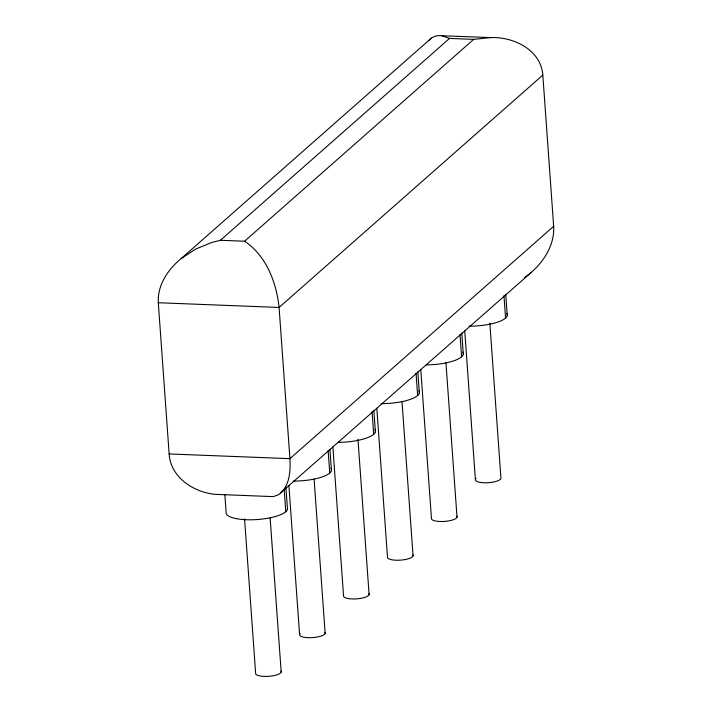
<?xml version="1.0" encoding="UTF-8"?>
<svg xmlns="http://www.w3.org/2000/svg" width="712" height="712" viewBox="0 0 712 712"><rect width="100%" height="100%" fill="white"/><g stroke="black" fill="none" stroke-linecap="round" stroke-linejoin="round"><path stroke-width="1.07" d="M158.304 302.733C157.316 285.165 168.041 269.269 181.186 258.563L431.374 38.137L434.489 36.428L437.925 35.6L490.782 37.576C513.557 36.668 541.013 49.831 542.82 75.098L553.66 226.3C554.764 244.252 544.422 260.806 531.383 272.304L278.597 494.68L273.292 496.62L215.309 494.351C193.691 492.366 170.542 477.352 169.145 453.945L158.304 302.733L279.086 307.45L542.82 75.098M280.946 492.944C289.891 484.151 290.532 470.445 289.926 458.662L279.086 307.45C276.425 282.468 266.261 255.59 244.563 241.226L220.4 240.282L211.865 242.445L195.56 249.129L181.186 258.563M428.624 40.682L431.374 38.137M220.4 240.282L449.521 38.421L473.685 39.365L490.782 37.576M244.563 241.226L473.685 39.365M553.66 226.3L289.926 458.662L169.145 453.945M531.383 272.304L524.548 277.698M441.618 35.653L449.521 38.421M505.725 294.332L507.256 315.674M503.954 295.667L505.556 318.077M489.829 323.079L500.963 478.428A12.861 3.738 -4.1 0 1 485.468 482.798A12.861 3.738 -4.1 0 1 476.106 478.491M464.731 330.795L475.393 479.488M461.768 333.056L463.298 354.398M459.997 334.391L461.599 356.81M445.952 362.915L457.015 517.152M420.783 369.519L431.436 518.211A12.861 3.738 -4.1 0 0 444.849 521.389A12.861 3.738 -4.1 0 0 456.846 516.191M417.819 371.78L419.341 393.122M416.039 373.124L417.641 395.534M402.004 401.639L413.058 555.876M376.826 408.252L387.479 556.944A12.861 3.738 -4.1 0 0 400.892 560.113A12.861 3.738 -4.1 0 0 412.889 554.915M373.862 410.504L375.393 431.855M372.082 411.848L373.693 434.258M357.967 439.251L369.101 594.609M332.869 446.976L343.531 595.668A12.861 3.738 -4.1 0 0 356.943 598.837A12.861 3.738 -4.1 0 0 368.941 593.639M329.905 449.236L331.436 470.579M328.125 450.571L329.736 472.982M314.09 479.087L325.144 633.333M288.912 485.7L299.574 634.392M285.877 486.892L287.479 509.303A30.865 8.971 -4.1 0 1 254.264 519.707A30.865 8.971 -4.1 0 1 226.105 511.857L224.876 494.778M284.177 489.295L285.779 511.714M270.133 517.82L281.187 672.057M244.563 518.879L255.617 673.116A12.861 3.738 -4.1 0 0 269.029 676.293A12.861 3.738 -4.1 0 0 281.026 671.087M418.95 390.808A30.865 8.971 -4.1 0 1 381.16 403.615M462.907 352.084A30.865 8.971 -4.1 0 1 426.105 364.891M506.864 313.351A30.865 8.971 -4.1 0 1 469.074 326.167M331.044 468.256A30.865 8.971 -4.1 0 1 293.246 481.072M324.983 632.363A12.861 3.738 -4.1 0 1 311.304 637.667A12.861 3.738 -4.1 0 1 300.277 633.395M375.002 429.532A30.865 8.971 -4.1 0 1 338.191 442.348"/></g></svg>
